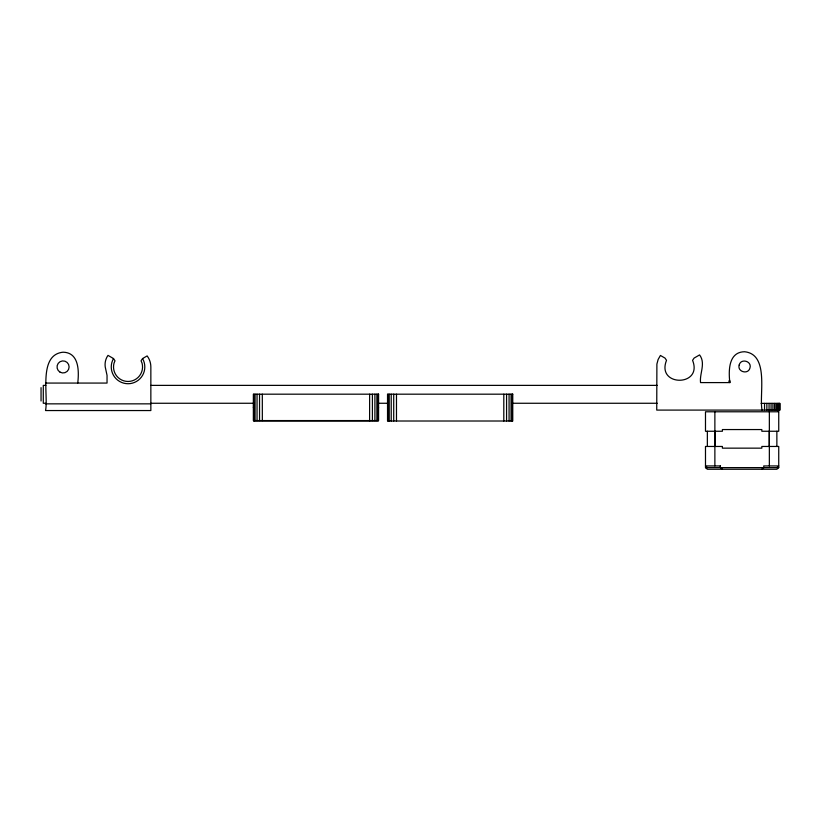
<?xml version="1.0" encoding="UTF-8"?>
<svg xmlns="http://www.w3.org/2000/svg" width="821" height="821" viewBox="0 0 821 821"><rect width="100%" height="100%" fill="white"/><g stroke="black" fill="none" stroke-linecap="round" stroke-linejoin="round"><path stroke-width="1.23" d="M378.584 407.596L378.071 407.596L378.091 402.69M378.071 407.596L378.183 402.721M45.524 383.068L107.038 383.068L107.038 375.351L105.232 366.946A16.204 16.204 0 0 1 106.874 357.217L108.003 355.38L113.514 358.561L115.002 360.799L114.016 363.19A14.511 14.511 0 0 0 128.035 381.467A14.511 14.511 0 0 0 142.054 363.19L141.068 360.799L142.556 358.561L147.144 355.914L148.385 357.782A18.339 18.339 0 0 1 150.848 366.946L150.848 410.551L45.524 410.551C48.675 395.66 37.94 354.775 63.012 352.209C79.247 352.425 79.103 371.441 77.749 383.068M776.861 467.621L778.729 465.938L763.715 465.938L763.92 467.621L761.837 469.253M778.729 467.621L776.861 469.253L707.363 469.253L705.496 467.621L705.485 446.46L722.388 446.46L722.388 448.153L761.837 448.153L761.837 446.46L778.739 446.46L778.729 467.621L705.496 467.621M728.576 381.129L730.228 381.129M730.023 382.596L700.539 382.596C699.43 373.452 705.957 363.293 699.574 354.918L694.073 358.1L692.575 360.337C703.166 386.876 655.928 386.876 666.519 360.337L665.02 358.1L660.433 355.452L658.134 359.465L656.892 364.083L656.738 410.09L779.95 410.09L779.95 403.378L761.088 403.378M45.853 385.377L43.287 385.377L43.287 403.265L45.853 403.265M150.951 385.377L657.211 385.377M150.951 403.265L253.484 403.265M377.804 403.265L388.056 403.265M512.386 403.265L657.211 403.265M45.524 403.85L150.848 403.85M253.361 407.596L254.089 407.596L254.048 402.649L254.089 407.596M387.533 407.596L388.046 407.596M778.739 411.783L705.485 411.783L705.485 431.251L722.388 431.251L722.388 429.557L761.837 429.557L761.837 431.251L778.739 431.251L778.739 411.783L776.861 410.09M720.51 465.938L705.496 465.938L707.363 467.621M722.388 469.253L720.315 467.621L720.315 465.938M253.771 402.721L253.884 407.596L253.863 402.69M779.622 403.378L779.622 410.09M779.057 403.378L779.057 410.09M778.257 403.378L778.257 410.09M777.241 403.378L777.241 410.09M776.861 431.251L776.871 446.46M775.999 403.378L775.999 410.09M774.552 403.378L774.552 410.09M772.91 403.378L772.91 410.09M771.063 403.378L771.063 410.09M769.349 411.783L769.349 465.938M769.226 431.251L769.226 446.46M769.051 403.378L769.051 410.09M766.865 403.378L766.865 410.09M764.536 403.378L764.536 410.09M762.062 410.09C758.912 395.199 769.636 354.313 744.575 351.747C728.34 351.952 728.484 370.969 729.838 382.596M714.999 431.251L714.999 446.46M714.875 411.783L714.875 465.938M707.363 431.251L707.353 446.46M512.314 394.183L512.314 421.009M511.052 394.183L511.052 421.009M509.071 394.183L509.071 421.009M506.578 394.183L506.578 421.009M503.807 394.183L503.807 421.009M396.481 394.183L396.481 421.009M393.711 394.183L393.711 421.009M391.217 394.183L391.217 421.009M389.236 394.183L389.236 421.009M387.974 394.183L387.974 421.009M387.799 402.485L387.738 407.596M378.378 402.721L378.337 420.568M378.153 394.183L378.142 421.009L253.812 421.009L253.802 394.183M376.88 394.183L376.88 420.568M374.899 394.183L374.899 420.568M372.406 394.183L372.406 420.568M369.645 394.183L369.604 421.009M262.34 420.568L262.31 394.183M259.539 394.183L259.539 420.568M257.045 394.183L257.045 420.568M255.074 394.183L255.074 420.568M254.089 402.588L254.058 421.009M253.566 402.721L253.566 407.596M41.05 387.635L41.05 401.007M142.556 358.561A16.769 16.769 0 0 1 128.035 383.725A16.769 16.769 0 0 1 113.514 358.561M739.177 365.037C737.053 371.903 748.372 374.94 749.973 367.931C752.098 361.066 740.768 358.028 739.177 365.037M378.584 394.183L253.361 394.183L253.361 420.568L378.584 420.568L378.584 394.183M512.756 394.183L387.533 394.183L387.533 421.009L512.756 421.009L512.756 394.183M60.056 372.159A6.034 6.034 0 0 0 69.108 366.925A6.034 6.034 0 0 0 60.056 361.702A6.034 6.034 0 0 0 60.056 372.159"/></g></svg>
